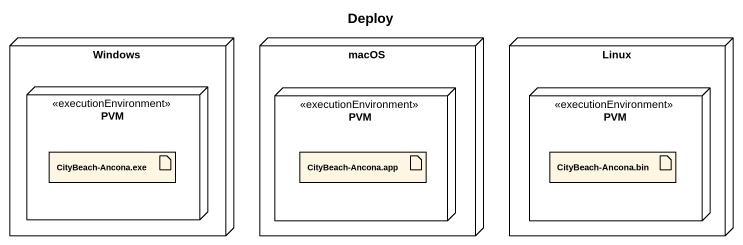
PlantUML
@startuml
title Deploy
node Windows {
  node PVM <<executionEnvironment>> {
    artifact "CityBeach-Ancona.exe" as CityBeach_Ancona_exe
  }
}
node macOS {
  node "PVM" as PVM_2 <<executionEnvironment>> {
    artifact "CityBeach-Ancona.app" as CityBeach_Ancona_app
  }
}
node Linux {
  node "PVM" as PVM_3 <<executionEnvironment>> {
    artifact "CityBeach-Ancona.bin" as CityBeach_Ancona_bin
  }
}
@enduml
